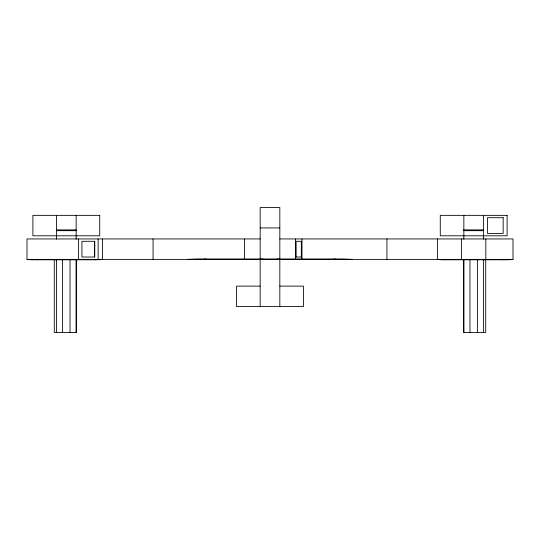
<?xml version="1.0" encoding="UTF-8"?>
<svg xmlns="http://www.w3.org/2000/svg" width="540" height="540" viewBox="0 0 540 540"><rect width="100%" height="100%" fill="white"/><g stroke="black" fill="none" stroke-linecap="round" stroke-linejoin="round"><path stroke-width="0.81" d="M77.186 259.781L78.462 259.382L78.462 238.943M484.556 259.781L485.831 259.382L485.831 238.943M262.744 258.991L260.172 259.382L260.172 207.488L279.828 207.488L279.828 306.565M203.162 259.382L205.808 258.991M94.777 259.781L98.125 259.382L98.125 238.943M502.146 259.781L505.494 259.382M279.828 238.943L513 238.943L513 259.382L508.869 259.781L441.497 259.781L437.562 259.382L437.562 238.943M187.724 259.382L196.614 258.991L343.386 258.991L352.269 259.382M260.172 227.934L279.828 227.934M56.322 229.898L76.309 229.898M463.691 229.898L483.678 229.898M56.383 230.681L76.248 230.681M463.752 230.681L483.617 230.681M260.172 238.943L27 238.943L27 259.382L31.131 259.781L98.503 259.781L102.438 259.382L102.438 238.943M94.689 241.299L81.918 241.299L81.918 257.026L94.689 257.026L94.689 241.299L94.642 257.026M296.089 257.026L301.401 257.026L301.401 241.299L296.089 241.299L296.163 257.026M27 259.382L513 259.382M260.172 286.119L236.581 286.119L236.581 306.565L303.419 306.565L303.419 286.119L279.828 286.119M441.875 259.382L445.223 259.781M34.506 259.382L37.854 259.781M334.193 258.991L336.832 259.382M277.25 258.991L279.828 259.382M462.814 259.781L461.538 259.382L461.538 238.943M54.169 259.382L55.445 259.781M485.717 259.733L485.717 332.512L463.509 332.512L463.509 259.733M483.516 215.352L483.516 239.166M483.421 259.733L483.421 332.512M477.401 259.733L477.401 332.512M469.969 259.733L469.969 332.512M463.948 259.733L463.948 332.512M463.853 215.352L463.853 239.166M386.93 238.943L386.93 259.382M301.975 238.943L301.975 259.382M301.327 241.299L301.327 257.026M295.434 238.943L295.434 259.382M260.172 259.153L260.172 306.565M244.472 238.943L244.472 259.382M153.063 238.943L153.063 259.382M76.491 259.733L76.491 332.512L54.284 332.512L54.284 259.733M76.147 215.352L76.147 239.166M76.052 259.733L76.052 332.512M70.031 259.733L70.031 332.512M62.599 259.733L62.599 332.512M56.578 259.733L56.578 332.512M56.484 215.352L56.484 239.166M99.731 215.352L32.9 215.352L32.9 235.798L99.731 235.798L99.731 215.352M507.101 215.352L440.269 215.352L440.269 235.798L507.101 235.798L507.101 215.352M503.172 217.708L487.445 217.708L487.445 233.435L503.172 233.435L503.172 217.708"/></g></svg>
